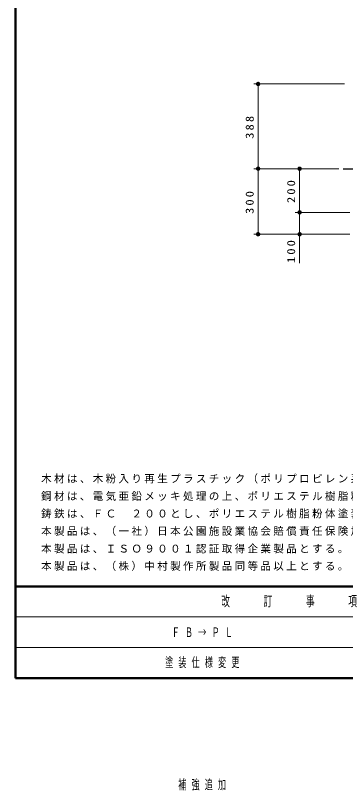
# Model space of a CAD drawing. Units: millimetres on the paper, scale 1:20. Extents: x -365 to 10, y -38 to 257.
# Drawn here: x -365 to -289.5, y -25.7 to 151.7 of the extents above; entities that cross this region are included whole.
import ezdxf

# ---------------------------------------------------------------- set-up
doc = ezdxf.new("R2010")
doc.units = ezdxf.units.MM
doc.layers.add('LY_1', color=7, linetype='Continuous', lineweight=25)
doc.layers.add('LY_2', color=7, linetype='Continuous', lineweight=13)
doc.styles.add('ＭＳ ゴシック', font='')
doc.styles.get('ＭＳ ゴシック').set_extended_font_data('MS Gothic')

# ---------------------------------------------------------------- blocks, each defined once
blk = doc.blocks.new('filled_dot')
at = {"color": 0, "linetype": 'Continuous', "lineweight": -2, "const_width": 1.25}
blk.add_lwpolyline([(-0.625, 0, 1), (0.625, 0, 1)], format="xyb", close=True, dxfattribs=at)

msp = doc.modelspace()

# ---------------------------------------------------------------- linework, layer by layer
at = {"layer": 'LY_1', "lineweight": 13}
for p, q in [((-289.717, 136), (-310.467, 136)), ((-309.467, 116.603), (-309.467, 136)), ((-290.967, 116.603), (-310.467, 116.603)), ((-309.467, 101.603), (-309.467, 116.603)), ((-299.967, 106.603), (-299.967, 116.603)), ((-288.467, 106.603), (-300.967, 106.603)), ((-299.967, 94.956), (-299.967, 106.603)), ((-288.467, 101.603), (-310.467, 101.603))]:
    msp.add_line(p, q, dxfattribs=at)
at = {"layer": 'LY_1', "color": 4}
msp.add_line((-289.967, 116.603), (-284.967, 116.603), dxfattribs=at)
at = {"layer": 'LY_2', "lineweight": 50}
for p, q in [((-365, 257), (-365, 0)), ((-365, 21), (0, 21)), ((-365, 0), (0, 0))]:
    msp.add_line(p, q, dxfattribs=at)
at = {"layer": 'LY_2'}
for p, q in [((-365, 14), (-238.5, 14)), ((-365, 7), (-238.5, 7))]:
    msp.add_line(p, q, dxfattribs=at)

# ---------------------------------------------------------------- block references
at = {"layer": 'LY_1', "lineweight": 13, "xscale": 0.4, "yscale": 0.4}
for p, rotation in [((-309.467, 136), 270), ((-309.467, 116.603), 270), ((-299.967, 116.603), 270), ((-299.967, 106.603), 270), ((-309.467, 101.603), 90), ((-299.967, 101.603), 90)]:
    msp.add_blockref('filled_dot', p, dxfattribs=dict(at, rotation=rotation))

# ---------------------------------------------------------------- texts
at = {"layer": 'LY_1', "char_height": 1.833, "attachment_point": 8, "rotation": 90, "style": 'ＭＳ ゴシック'}
for s, insert in [('\\T1.33;\\W1.15;388', (-310.467, 126.302)), ('\\T1.33;\\W1.15;200', (-300.967, 111.603)), ('\\T1.33;\\W1.15;300', (-310.467, 109.103)), ('\\T1.33;\\W1.15;100', (-300.967, 97.873))]:
    msp.add_mtext(s, dxfattribs=dict(at, insert=insert))
at = {"layer": 'LY_1', "style": 'ＭＳ ゴシック'}
for s, insert, char_height, attachment_point in [('\\T1.23;木材は、木粉入り再生プラスチック（ポリプロピレン系・色：サンディーブラウン）とし、「再生有機系建材認定基準」適合品とする。', (-359.133, 44.529), 1.76, 7), ('\\T1.23;鋼材は、電気亜鉛メッキ処理の上、ポリエステル樹脂粉体塗装（ダークグレー）仕上げとする。', (-359.133, 40.529), 1.76, 7), ('\\T1.23;鋳鉄は、ＦＣ\u3000２００とし、ポリエステル樹脂粉体塗装（ダークグレー）仕上げとする。', (-359.133, 36.529), 1.76, 7), ('\\T1.23;本製品は、（一社）日本公園施設業協会賠償責任保険加入製品とする。', (-359.133, 32.529), 1.76, 7), ('\\T1.23;本製品は、ＩＳＯ９００１認証取得企業製品とする。', (-359.133, 28.529), 1.76, 7), ('\\T1.23;本製品は、（株）中村製作所製品同等品以上とする。', (-359.133, 24.529), 1.76, 7), ('\\T1.64;\\W0.6;ＦＢ→ＰＬ', (-329.25, 10.5), 2.199, 4), ('\\T1.64;\\W0.6;塗装仕様変更', (-330.75, 3.5), 2.199, 4), ('\\T1.64;\\W0.6;補強追加', (-327.75, -24.5), 2.199, 4)]:
    msp.add_mtext(s, dxfattribs=dict(at, insert=insert, char_height=char_height, attachment_point=attachment_point))
at = {"layer": 'LY_2', "color": 4, "insert": (-301.75, 17.5), "char_height": 2.346, "attachment_point": 5, "style": 'ＭＳ ゴシック'}
msp.add_mtext('\\T1.64;\\W0.6;改\u3000\u3000訂\u3000\u3000事\u3000\u3000項', dxfattribs=at)

doc.saveas('drawing.dxf')
